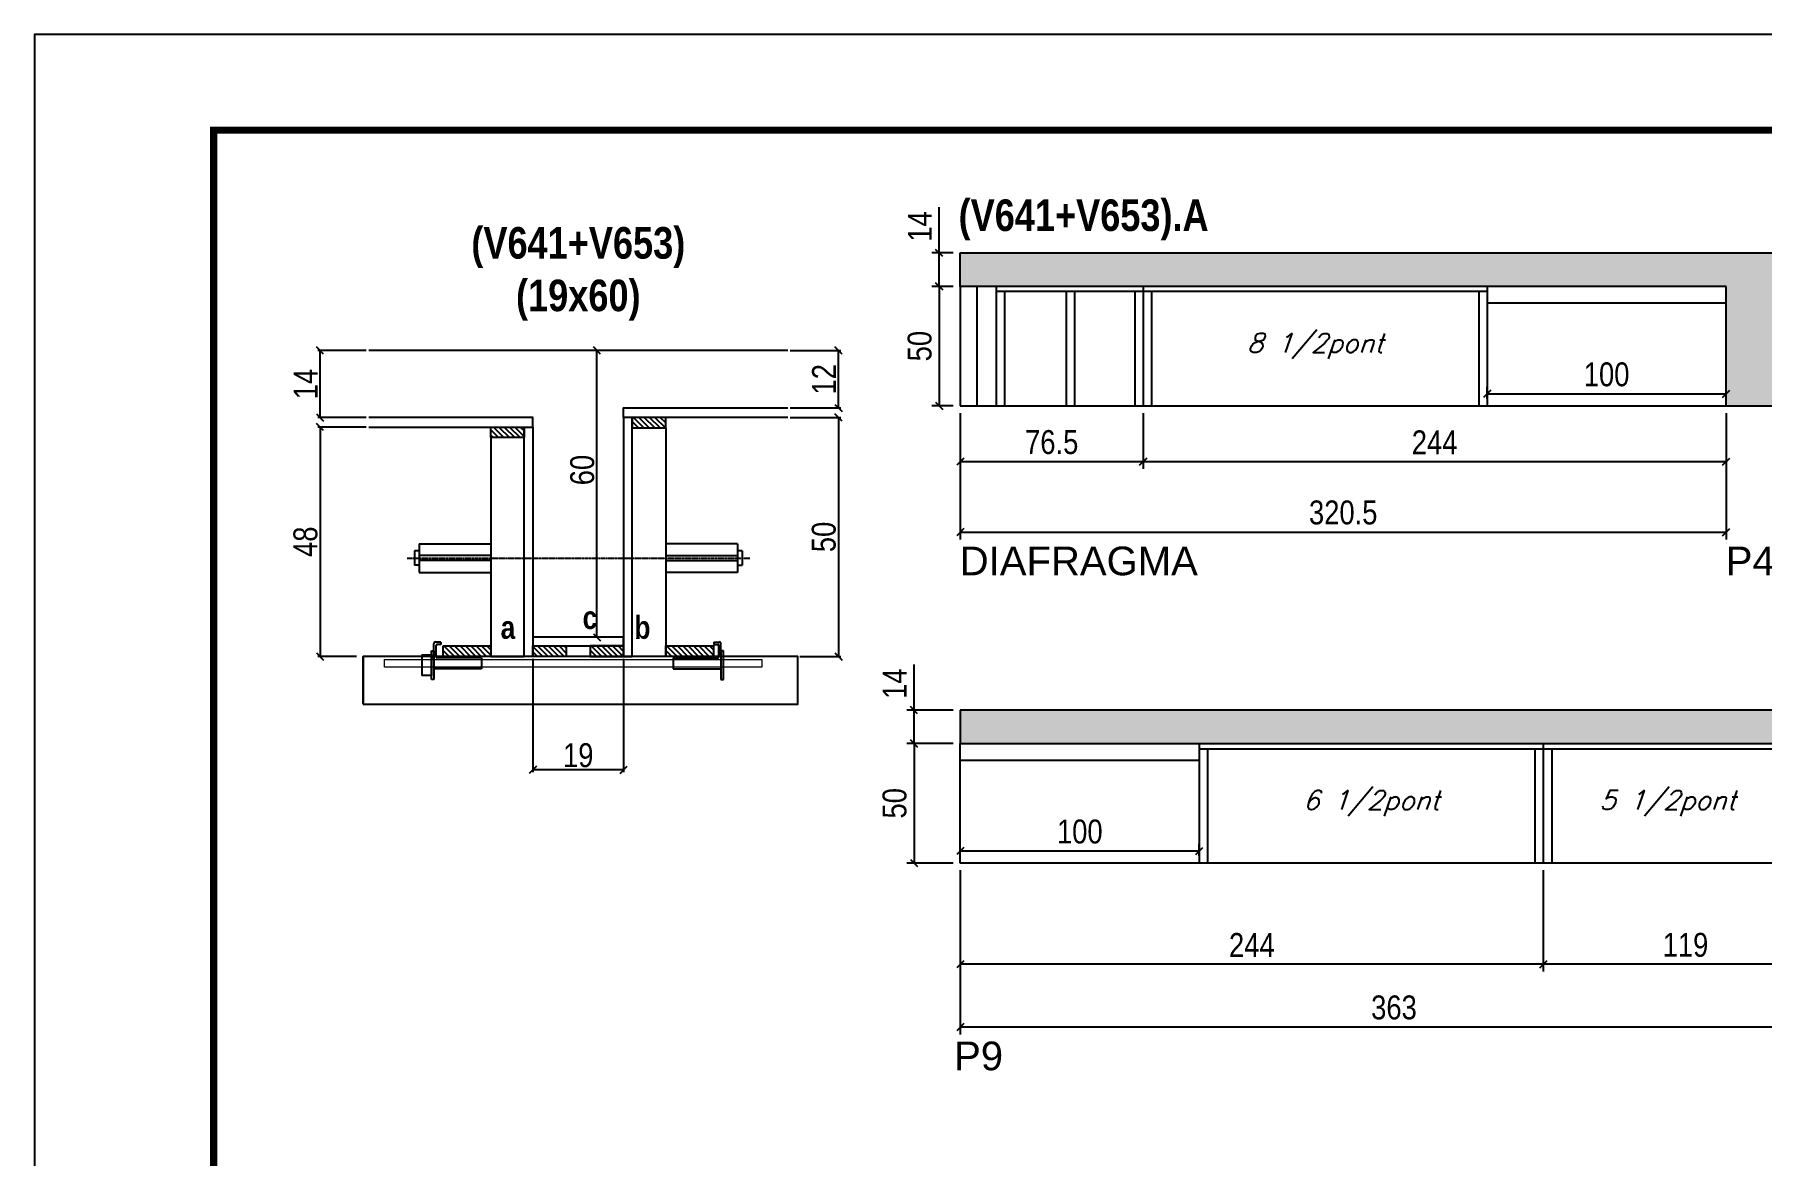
# Model space of a CAD drawing. Extents: x 3309 to 9590, y -2522 to 14608.
# Drawn here: x 8078 to 8801, y 8396 to 8865 of the extents above; entities that cross this region are included whole.
import ezdxf

# ---------------------------------------------------------------- set-up
doc = ezdxf.new("R2010")
doc.units = 0
doc.linetypes.add('DASHED', pattern=[0.75, 0.5, -0.25])
doc.linetypes.add('HIDDEN', pattern=[0.375, 0.25, -0.125])
for name, color, linetype in [('5', 5, 'Continuous'), ('barrote', 251, 'Continuous'), ('COTA', 241, 'Continuous'), ('detalhes', 4, 'Continuous'), ('NOMENCLATURA', 7, 'Continuous'), ('Painéis', 200, 'Continuous'), ('presilha', 1, 'Continuous'), ('SARR_2.2x10', 60, 'Continuous'), ('SARR_2.2x7', 40, 'Continuous'), ('SARR_3.5x7', 81, 'Continuous'), ('TENSOR', 3, 'Continuous'), ('texto', 7, 'Continuous')]:
    doc.layers.add(name, color=color, linetype=linetype)
for name, color, linetype, lineweight in [('CONCRETO', 251, 'Continuous', 25), ('Folhas', 255, 'Continuous', 9), ('SARRAFO DE PRESSAO', 251, 'DASHED', 9), ('SCO-___-LAJ', 2, 'Continuous', 0)]:
    doc.layers.add(name, color=color, linetype=linetype, lineweight=lineweight)
doc.layers.add('Laje_Perimetro', color=7, linetype='Continuous', plot=False)
doc.styles.add('COTA TECNICA', font='techl___.ttf', dxfattribs={"height": 10})
doc.styles.add('COTA TECNICA 2X', font='techl___.ttf', dxfattribs={"height": 10})
doc.styles.add('Romans', font='romans.shx')
doc.styles.get("Standard").update_dxf_attribs({"font": 'arial.ttf'})
doc.styles.add('TECNICA', font='techb___.ttf', dxfattribs={"height": 10})
doc.dimstyles.new('PAINEL', dxfattribs={"dimtxt": 10, "dimasz": 3, "dimexe": 3, "dimexo": 3, "dimgap": 3, "dimtad": 1, "dimdec": 1, "dimzin": 12, "dimdsep": 46, "dimtxsty": 'COTA TECNICA', "dimblk1": 'OBLIQUE', "dimblk2": 'OBLIQUE', "dimsah": 1, "dimcen": 0.9, "dimclrd": 4, "dimclre": 4, "dimclrt": 240, "dimadec": 1, "dimazin": 3, "dimtfac": 1, "dimtdec": 1, "dimtmove": 0, "dimatfit": 3, "dimfxl": 1, "dimtolj": 1, "dimtzin": 12, "dimarcsym": 0})
doc.dimstyles.new('SECAO', dxfattribs={"dimscale": 0.333333, "dimtxt": 5, "dimasz": 9, "dimexe": 3, "dimexo": 3, "dimgap": 3, "dimtad": 1, "dimdec": 1, "dimlfac": 0.5, "dimzin": 12, "dimdsep": 46, "dimtxsty": 'COTA TECNICA 2X', "dimblk1": 'OBLIQUE', "dimblk2": 'OBLIQUE', "dimsah": 1, "dimcen": 0.9, "dimclrd": 4, "dimclre": 4, "dimclrt": 240, "dimadec": 1, "dimazin": 3, "dimtfac": 1, "dimtdec": 1, "dimtmove": 0, "dimatfit": 3, "dimfxl": 1, "dimtolj": 1, "dimtzin": 12, "dimarcsym": 0})
pattern_1 = [(135, (41521.9704, -114907.4508), (-1.122532015, -1.122532015), [])]

# ---------------------------------------------------------------- blocks, each defined once
blk = doc.blocks.new('9999999999')
at = {"layer": 'Folhas'}
blk.add_lwpolyline([(98138.98, 34190.21), (99623.98, 34190.21), (99623.98, 35240.21), (98138.98, 35240.21)], close=True, dxfattribs=at)
at = {"layer": 'Folhas', "color": 30, "const_width": 3}
blk.add_lwpolyline([(98213.98, 34230.21), (99583.98, 34230.21), (99583.98, 35200.21), (98213.98, 35200.21)], close=True, dxfattribs=at)
blk = doc.blocks.new('_Oblique')
at = {"color": 0, "linetype": 'ByBlock', "lineweight": -2}
blk.add_line((-0.5, -0.5), (0.5, 0.5), dxfattribs=at)
blk = doc.blocks.new('*D683')
at = {"layer": 'COTA', "color": 4, "lineweight": -2, "transparency": 16777216}
for p, q in [((8286.43, 8603.72), (8286.43, 8556.25)), ((8324.43, 8603.72), (8324.43, 8556.25)), ((8324.43, 8557.25), (8286.43, 8557.25))]:
    blk.add_line(p, q, dxfattribs=at)
at = {"layer": 'Defpoints', "color": 0, "transparency": 16777216}
for p in [(8286.43, 8604.72), (8324.43, 8604.72), (8286.43, 8557.25)]:
    blk.add_point(p, dxfattribs=at)
at = {"layer": 'COTA', "color": 4, "lineweight": -2, "transparency": 16777216, "xscale": 3, "yscale": 3, "zscale": 3, "rotation": 180}
blk.add_blockref('_Oblique', (8286.43, 8557.25), dxfattribs=at)
at = {"layer": 'COTA', "color": 4, "lineweight": -2, "transparency": 16777216, "xscale": 3, "yscale": 3, "zscale": 3}
blk.add_blockref('_Oblique', (8324.43, 8557.25), dxfattribs=at)
at = {"layer": 'COTA', "color": 240, "transparency": 16777216, "insert": (8305.43, 8563.33), "char_height": 10, "attachment_point": 5, "style": 'COTA TECNICA 2X'}
blk.add_mtext('\\A1;19', dxfattribs=at)
blk = doc.blocks.new('PRESILHA METÁLICA 1')
at = {"layer": 'presilha'}
for p, q in [((0, 13), (6, 13)), ((0, 13), (0, 0)), ((6, 15.5), (7.5, 15.5)), ((6, -2.5), (6, 15.5)), ((6, 13), (6, 0)), ((7.5, 10.6), (7.5, 19.9)), ((7.5, 15.5), (7.5, -2.5)), ((12, 21), (8.6, 21)), ((9, 11.6), (9, 18.9)), ((12, 19.5), (9.6, 19.5)), ((37.5, 11), (9.6, 11)), ((12, 21), (12, 19.5)), ((37.5, 11), (37.5, 4.1)), ((6, 0), (0, 0)), ((37.5, 4.1), (7.5, 4.1)), ((7.5, -2.5), (6, -2.5))]:
    blk.add_line(p, q, dxfattribs=at)
for centre, radius, start, end in [((8.6, 19.9), 1.14, 90, 180), ((9.6, 18.9), 0.57, 90, 180), ((9.6, 11.6), 0.57, 180, 270)]:
    blk.add_arc(centre, radius, start, end, dxfattribs=at)
blk = doc.blocks.new('PRESILHA METÁLICA 2')
at = {"layer": 'presilha'}
for p, q in [((-5.2, 23.5), (-5.2, 22)), ((-5.2, 23.5), (-1.9, 23.5)), ((-5.2, 22), (-2.8, 22)), ((-0.8, 14.6), (-0.8, 22.4)), ((-30.8, 13.5), (-30.8, 6.6)), ((-30.8, 13.5), (-2.8, 13.5)), ((-2.2, 14.1), (-2.2, 21.4)), ((0.8, 18), (-0.8, 18)), ((-0.8, 18), (-0.8, 0)), ((0.8, 0), (0.8, 18)), ((-30.8, 6.6), (-0.8, 6.6)), ((-0.8, 0), (0.8, 0))]:
    blk.add_line(p, q, dxfattribs=at)
for centre, radius, start, end in [((-2.8, 21.4), 0.57, 0, 90), ((-1.9, 22.4), 1.14, 0, 90), ((-2.8, 14.1), 0.57, 270, 0)]:
    blk.add_arc(centre, radius, start, end, dxfattribs=at)
blk = doc.blocks.new('*D684')
at = {"layer": 'COTA', "color": 4, "lineweight": -2, "transparency": 16777216}
for p, q in [((8216.73, 8700.72), (8196.38, 8700.72)), ((8197.38, 8700.72), (8197.38, 8604.72)), ((8212.62, 8604.72), (8196.38, 8604.72))]:
    blk.add_line(p, q, dxfattribs=at)
at = {"layer": 'Defpoints', "color": 0, "transparency": 16777216}
for p in [(8217.73, 8700.72), (8197.38, 8604.72), (8213.62, 8604.72)]:
    blk.add_point(p, dxfattribs=at)
at = {"layer": 'COTA', "color": 4, "lineweight": -2, "transparency": 16777216, "xscale": 3, "yscale": 3, "zscale": 3}
for p, rotation in [((8197.38, 8700.72), 90), ((8197.38, 8604.72), 270)]:
    blk.add_blockref('_Oblique', p, dxfattribs=dict(at, rotation=rotation))
at = {"layer": 'COTA', "color": 240, "transparency": 16777216, "insert": (8191.29, 8652.72), "char_height": 10, "attachment_point": 5, "rotation": 90, "style": 'COTA TECNICA 2X'}
blk.add_mtext('\\A1;48', dxfattribs=at)
blk = doc.blocks.new('*D685')
at = {"layer": 'COTA', "color": 4, "lineweight": -2, "transparency": 16777216}
for p, q in [((8394.13, 8704.72), (8415.35, 8704.72)), ((8414.35, 8704.72), (8414.35, 8604.72)), ((8398.24, 8604.72), (8415.35, 8604.72))]:
    blk.add_line(p, q, dxfattribs=at)
at = {"layer": 'Defpoints', "color": 0, "transparency": 16777216}
for p in [(8393.13, 8704.72), (8397.24, 8604.72), (8414.35, 8604.72)]:
    blk.add_point(p, dxfattribs=at)
at = {"layer": 'COTA', "color": 4, "lineweight": -2, "transparency": 16777216, "xscale": 3, "yscale": 3, "zscale": 3}
for p, rotation in [((8414.35, 8704.72), 90), ((8414.35, 8604.72), 270)]:
    blk.add_blockref('_Oblique', p, dxfattribs=dict(at, rotation=rotation))
at = {"layer": 'COTA', "color": 240, "transparency": 16777216, "insert": (8408.24, 8654.72), "char_height": 10, "attachment_point": 5, "rotation": 90, "style": 'COTA TECNICA 2X'}
blk.add_mtext('\\A1;50', dxfattribs=at)
blk = doc.blocks.new('*D686')
at = {"layer": 'COTA', "color": 4, "lineweight": -2, "transparency": 16777216}
for p, q in [((8323.43, 8732.72), (8312.26, 8732.72)), ((8313.26, 8612.72), (8313.26, 8732.72)), ((8323.43, 8612.72), (8312.26, 8612.72))]:
    blk.add_line(p, q, dxfattribs=at)
at = {"layer": 'Defpoints', "color": 0, "transparency": 16777216}
for p in [(8313.26, 8732.72), (8324.43, 8732.72), (8324.43, 8612.72)]:
    blk.add_point(p, dxfattribs=at)
at = {"layer": 'COTA', "color": 4, "lineweight": -2, "transparency": 16777216, "xscale": 3, "yscale": 3, "zscale": 3}
for p, rotation in [((8313.26, 8732.72), 90), ((8313.26, 8612.72), 270)]:
    blk.add_blockref('_Oblique', p, dxfattribs=dict(at, rotation=rotation))
at = {"layer": 'COTA', "color": 240, "transparency": 16777216, "insert": (8307.15, 8682.72), "char_height": 10, "attachment_point": 5, "rotation": 90, "style": 'COTA TECNICA 2X'}
blk.add_mtext('\\A1;60', dxfattribs=at)
blk = doc.blocks.new('*D687')
at = {"layer": 'COTA', "color": 4, "lineweight": -2, "transparency": 16777216}
for p, q in [((8394.13, 8732.72), (8415.35, 8732.72)), ((8414.35, 8708.72), (8414.35, 8732.72)), ((8394.13, 8708.72), (8415.35, 8708.72))]:
    blk.add_line(p, q, dxfattribs=at)
at = {"layer": 'Defpoints', "color": 0, "transparency": 16777216}
for p in [(8393.13, 8732.72), (8414.35, 8732.72), (8393.13, 8708.72)]:
    blk.add_point(p, dxfattribs=at)
at = {"layer": 'COTA', "color": 4, "lineweight": -2, "transparency": 16777216, "xscale": 3, "yscale": 3, "zscale": 3}
for p, rotation in [((8414.35, 8732.72), 90), ((8414.35, 8708.72), 270)]:
    blk.add_blockref('_Oblique', p, dxfattribs=dict(at, rotation=rotation))
at = {"layer": 'COTA', "color": 240, "transparency": 16777216, "insert": (8408.29, 8720.72), "char_height": 10, "attachment_point": 5, "rotation": 90, "style": 'COTA TECNICA 2X'}
blk.add_mtext('\\A1;12', dxfattribs=at)
blk = doc.blocks.new('*D688')
at = {"layer": 'COTA', "color": 4, "lineweight": -2, "transparency": 16777216}
for p, q in [((8216.73, 8732.72), (8196.38, 8732.72)), ((8197.38, 8704.72), (8197.38, 8732.72)), ((8216.73, 8704.72), (8196.38, 8704.72))]:
    blk.add_line(p, q, dxfattribs=at)
at = {"layer": 'Defpoints', "color": 0, "transparency": 16777216}
for p in [(8197.38, 8732.72), (8217.73, 8732.72), (8217.73, 8704.72)]:
    blk.add_point(p, dxfattribs=at)
at = {"layer": 'COTA', "color": 4, "lineweight": -2, "transparency": 16777216, "xscale": 3, "yscale": 3, "zscale": 3}
for p, rotation in [((8197.38, 8732.72), 90), ((8197.38, 8704.72), 270)]:
    blk.add_blockref('_Oblique', p, dxfattribs=dict(at, rotation=rotation))
at = {"layer": 'COTA', "color": 240, "transparency": 16777216, "insert": (8191.31, 8718.72), "char_height": 10, "attachment_point": 5, "rotation": 90, "style": 'COTA TECNICA 2X'}
blk.add_mtext('\\A1;14', dxfattribs=at)
blk = doc.blocks.new('*D693')
at = {"layer": 'COTA', "color": 4, "lineweight": -2, "transparency": 16777216}
for p, q in [((8465.35, 8706.59), (8465.35, 8653.69)), ((8785.85, 8706.59), (8785.85, 8653.69)), ((8465.35, 8656.69), (8785.85, 8656.69))]:
    blk.add_line(p, q, dxfattribs=at)
at = {"layer": 'Defpoints', "color": 0, "transparency": 16777216}
for p in [(8465.35, 8709.59, 0), (8785.85, 8709.59, 0), (8785.85, 8656.69)]:
    blk.add_point(p, dxfattribs=at)
at = {"layer": 'COTA', "color": 4, "lineweight": -2, "transparency": 16777216, "xscale": 3, "yscale": 3, "zscale": 3, "rotation": 180}
blk.add_blockref('_Oblique', (8465.35, 8656.69), dxfattribs=at)
at = {"layer": 'COTA', "color": 4, "lineweight": -2, "transparency": 16777216, "xscale": 3, "yscale": 3, "zscale": 3}
blk.add_blockref('_Oblique', (8785.85, 8656.69), dxfattribs=at)
at = {"layer": 'COTA', "color": 240, "transparency": 16777216, "insert": (8625.6, 8664.91), "char_height": 10, "attachment_point": 5, "style": 'COTA TECNICA'}
blk.add_mtext('\\A1;320.5', dxfattribs=at)
blk = doc.blocks.new('*D689')
at = {"layer": 'COTA', "color": 4, "lineweight": -2, "transparency": 16777216}
for p, q in [((8462.35, 8759.59), (8453.47, 8759.59)), ((8456.47, 8759.59), (8456.47, 8709.59)), ((8462.35, 8709.59), (8453.47, 8709.59))]:
    blk.add_line(p, q, dxfattribs=at)
at = {"layer": 'Defpoints', "color": 0, "transparency": 16777216}
for p in [(8465.35, 8759.59), (8456.47, 8709.59), (8465.35, 8709.59)]:
    blk.add_point(p, dxfattribs=at)
at = {"layer": 'COTA', "color": 4, "lineweight": -2, "transparency": 16777216, "xscale": 3, "yscale": 3, "zscale": 3}
for p, rotation in [((8456.47, 8759.59), 90), ((8456.47, 8709.59), 270)]:
    blk.add_blockref('_Oblique', p, dxfattribs=dict(at, rotation=rotation))
at = {"layer": 'COTA', "color": 240, "transparency": 16777216, "insert": (8448.36, 8734.59), "char_height": 10, "attachment_point": 5, "rotation": 90, "style": 'COTA TECNICA'}
blk.add_mtext('\\A1;50', dxfattribs=at)
blk = doc.blocks.new('*D690')
at = {"layer": 'COTA', "color": 4, "lineweight": -2, "transparency": 16777216}
for p, q in [((8456.47, 8773.59), (8456.47, 8792.71)), ((8462.35, 8773.59), (8453.47, 8773.59)), ((8456.47, 8759.59), (8456.47, 8773.59)), ((8462.35, 8759.59), (8453.47, 8759.59))]:
    blk.add_line(p, q, dxfattribs=at)
at = {"layer": 'Defpoints', "color": 0, "transparency": 16777216}
for p in [(8456.47, 8773.59), (8465.35, 8773.59), (8465.35, 8759.59)]:
    blk.add_point(p, dxfattribs=at)
at = {"layer": 'COTA', "color": 4, "lineweight": -2, "transparency": 16777216, "xscale": 3, "yscale": 3, "zscale": 3}
for p, rotation in [((8456.47, 8773.59), 90), ((8456.47, 8759.59), 270)]:
    blk.add_blockref('_Oblique', p, dxfattribs=dict(at, rotation=rotation))
at = {"layer": 'COTA', "color": 240, "transparency": 16777216, "insert": (8448.4, 8784.65), "char_height": 10, "attachment_point": 5, "rotation": 90, "style": 'COTA TECNICA'}
blk.add_mtext('\\A1;14', dxfattribs=at)
blk = doc.blocks.new('*D695')
at = {"layer": 'COTA', "color": 4, "lineweight": -2, "transparency": 16777216}
for p, q in [((8465.35, 8706.59), (8465.35, 8683.25)), ((8541.85, 8706.59), (8541.85, 8683.25)), ((8465.35, 8686.25), (8541.85, 8686.25))]:
    blk.add_line(p, q, dxfattribs=at)
at = {"layer": 'Defpoints', "color": 0, "transparency": 16777216}
for p in [(8465.35, 8709.59), (8541.85, 8709.59), (8541.85, 8686.25)]:
    blk.add_point(p, dxfattribs=at)
at = {"layer": 'COTA', "color": 4, "lineweight": -2, "transparency": 16777216, "xscale": 3, "yscale": 3, "zscale": 3, "rotation": 180}
blk.add_blockref('_Oblique', (8465.35, 8686.25), dxfattribs=at)
at = {"layer": 'COTA', "color": 4, "lineweight": -2, "transparency": 16777216, "xscale": 3, "yscale": 3, "zscale": 3}
blk.add_blockref('_Oblique', (8541.85, 8686.25), dxfattribs=at)
at = {"layer": 'COTA', "color": 240, "transparency": 16777216, "insert": (8503.6, 8694.36), "char_height": 10, "attachment_point": 5, "style": 'COTA TECNICA'}
blk.add_mtext('\\A1;76.5', dxfattribs=at)
blk = doc.blocks.new('*D696')
at = {"layer": 'COTA', "color": 4, "lineweight": -2, "transparency": 16777216}
for p, q in [((8541.85, 8706.59), (8541.85, 8683.25)), ((8785.85, 8706.59), (8785.85, 8683.25)), ((8541.85, 8686.25), (8785.85, 8686.25))]:
    blk.add_line(p, q, dxfattribs=at)
at = {"layer": 'Defpoints', "color": 0, "transparency": 16777216}
for p in [(8541.85, 8709.59), (8785.85, 8709.59), (8785.85, 8686.25)]:
    blk.add_point(p, dxfattribs=at)
at = {"layer": 'COTA', "color": 4, "lineweight": -2, "transparency": 16777216, "xscale": 3, "yscale": 3, "zscale": 3, "rotation": 180}
blk.add_blockref('_Oblique', (8541.85, 8686.25), dxfattribs=at)
at = {"layer": 'COTA', "color": 4, "lineweight": -2, "transparency": 16777216, "xscale": 3, "yscale": 3, "zscale": 3}
blk.add_blockref('_Oblique', (8785.85, 8686.25), dxfattribs=at)
at = {"layer": 'COTA', "color": 240, "transparency": 16777216, "insert": (8663.85, 8694.32), "char_height": 10, "attachment_point": 5, "style": 'COTA TECNICA'}
blk.add_mtext('\\A1;244', dxfattribs=at)
blk = doc.blocks.new('*D697')
at = {"layer": 'COTA', "color": 4, "lineweight": -2, "transparency": 16777216}
for p, q in [((8685.85, 8712.59), (8685.85, 8717.61)), ((8785.85, 8712.59), (8785.85, 8717.61)), ((8685.85, 8714.61), (8785.85, 8714.61))]:
    blk.add_line(p, q, dxfattribs=at)
at = {"layer": 'Defpoints', "color": 0, "transparency": 16777216}
for p in [(8685.85, 8709.59), (8785.85, 8714.61), (8785.85, 8709.59)]:
    blk.add_point(p, dxfattribs=at)
at = {"layer": 'COTA', "color": 4, "lineweight": -2, "transparency": 16777216, "xscale": 3, "yscale": 3, "zscale": 3, "rotation": 180}
blk.add_blockref('_Oblique', (8685.85, 8714.61), dxfattribs=at)
at = {"layer": 'COTA', "color": 4, "lineweight": -2, "transparency": 16777216, "xscale": 3, "yscale": 3, "zscale": 3}
blk.add_blockref('_Oblique', (8785.85, 8714.61), dxfattribs=at)
at = {"layer": 'COTA', "color": 240, "transparency": 16777216, "insert": (8735.85, 8722.71), "char_height": 10, "attachment_point": 5, "style": 'COTA TECNICA'}
blk.add_mtext('\\A1;100', dxfattribs=at)
blk = doc.blocks.new('*D704')
at = {"layer": 'COTA', "color": 4, "lineweight": -2, "transparency": 16777216}
for p, q in [((8465.35, 8515.26), (8465.35, 8446.54)), ((8828.35, 8515.26), (8828.35, 8446.54)), ((8828.35, 8449.54), (8465.35, 8449.54))]:
    blk.add_line(p, q, dxfattribs=at)
at = {"layer": 'Defpoints', "color": 0, "transparency": 16777216}
for p in [(8465.35, 8518.26, 0), (8828.35, 8518.26, 0), (8465.35, 8449.54)]:
    blk.add_point(p, dxfattribs=at)
at = {"layer": 'COTA', "color": 4, "lineweight": -2, "transparency": 16777216, "xscale": 3, "yscale": 3, "zscale": 3, "rotation": 180}
blk.add_blockref('_Oblique', (8465.35, 8449.54), dxfattribs=at)
at = {"layer": 'COTA', "color": 4, "lineweight": -2, "transparency": 16777216, "xscale": 3, "yscale": 3, "zscale": 3}
blk.add_blockref('_Oblique', (8828.35, 8449.54), dxfattribs=at)
at = {"layer": 'COTA', "color": 240, "transparency": 16777216, "insert": (8646.85, 8457.76), "char_height": 10, "attachment_point": 5, "style": 'COTA TECNICA'}
blk.add_mtext('\\A1;363', dxfattribs=at)
blk = doc.blocks.new('*D705')
at = {"layer": 'COTA', "color": 4, "lineweight": -2, "transparency": 16777216}
for p, q in [((8709.35, 8515.26), (8709.35, 8472.88)), ((8828.35, 8515.26), (8828.35, 8472.88)), ((8828.35, 8475.88), (8709.35, 8475.88))]:
    blk.add_line(p, q, dxfattribs=at)
at = {"layer": 'Defpoints', "color": 0, "transparency": 16777216}
for p in [(8709.35, 8518.26), (8828.35, 8518.26), (8709.35, 8475.88)]:
    blk.add_point(p, dxfattribs=at)
at = {"layer": 'COTA', "color": 4, "lineweight": -2, "transparency": 16777216, "xscale": 3, "yscale": 3, "zscale": 3, "rotation": 180}
blk.add_blockref('_Oblique', (8709.35, 8475.88), dxfattribs=at)
at = {"layer": 'COTA', "color": 4, "lineweight": -2, "transparency": 16777216, "xscale": 3, "yscale": 3, "zscale": 3}
blk.add_blockref('_Oblique', (8828.35, 8475.88), dxfattribs=at)
at = {"layer": 'COTA', "color": 240, "transparency": 16777216, "insert": (8768.85, 8483.97), "char_height": 10, "attachment_point": 5, "style": 'COTA TECNICA'}
blk.add_mtext('\\A1;119', dxfattribs=at)
blk = doc.blocks.new('*D706')
at = {"layer": 'COTA', "color": 4, "lineweight": -2, "transparency": 16777216}
for p, q in [((8465.35, 8515.26), (8465.35, 8472.88)), ((8709.35, 8515.26), (8709.35, 8472.88)), ((8709.35, 8475.88), (8465.35, 8475.88))]:
    blk.add_line(p, q, dxfattribs=at)
at = {"layer": 'Defpoints', "color": 0, "transparency": 16777216}
for p in [(8465.35, 8518.26), (8709.35, 8518.26), (8465.35, 8475.88)]:
    blk.add_point(p, dxfattribs=at)
at = {"layer": 'COTA', "color": 4, "lineweight": -2, "transparency": 16777216, "xscale": 3, "yscale": 3, "zscale": 3, "rotation": 180}
blk.add_blockref('_Oblique', (8465.35, 8475.88), dxfattribs=at)
at = {"layer": 'COTA', "color": 4, "lineweight": -2, "transparency": 16777216, "xscale": 3, "yscale": 3, "zscale": 3}
blk.add_blockref('_Oblique', (8709.35, 8475.88), dxfattribs=at)
at = {"layer": 'COTA', "color": 240, "transparency": 16777216, "insert": (8587.35, 8483.96), "char_height": 10, "attachment_point": 5, "style": 'COTA TECNICA'}
blk.add_mtext('\\A1;244', dxfattribs=at)
blk = doc.blocks.new('*D703')
at = {"layer": 'COTA', "color": 4, "lineweight": -2, "transparency": 16777216}
for p, q in [((8465.35, 8521.26), (8465.35, 8526.27)), ((8565.35, 8523.27), (8465.35, 8523.27)), ((8565.35, 8521.26), (8565.35, 8526.27))]:
    blk.add_line(p, q, dxfattribs=at)
at = {"layer": 'Defpoints', "color": 0, "transparency": 16777216}
for p in [(8465.35, 8523.27), (8465.35, 8518.26), (8565.35, 8518.26)]:
    blk.add_point(p, dxfattribs=at)
at = {"layer": 'COTA', "color": 4, "lineweight": -2, "transparency": 16777216, "xscale": 3, "yscale": 3, "zscale": 3, "rotation": 180}
blk.add_blockref('_Oblique', (8465.35, 8523.27), dxfattribs=at)
at = {"layer": 'COTA', "color": 4, "lineweight": -2, "transparency": 16777216, "xscale": 3, "yscale": 3, "zscale": 3}
blk.add_blockref('_Oblique', (8565.35, 8523.27), dxfattribs=at)
at = {"layer": 'COTA', "color": 240, "transparency": 16777216, "insert": (8515.35, 8531.38), "char_height": 10, "attachment_point": 5, "style": 'COTA TECNICA'}
blk.add_mtext('\\A1;100', dxfattribs=at)
blk = doc.blocks.new('*D713')
at = {"layer": 'COTA', "color": 4, "lineweight": -2, "transparency": 16777216}
for p, q in [((8462.35, 8568.26), (8442.96, 8568.26)), ((8445.96, 8568.26), (8445.96, 8518.26)), ((8462.35, 8518.26), (8442.96, 8518.26))]:
    blk.add_line(p, q, dxfattribs=at)
at = {"layer": 'Defpoints', "color": 0, "transparency": 16777216}
for p in [(8465.35, 8568.26), (8445.96, 8518.26), (8465.35, 8518.26)]:
    blk.add_point(p, dxfattribs=at)
at = {"layer": 'COTA', "color": 4, "lineweight": -2, "transparency": 16777216, "xscale": 3, "yscale": 3, "zscale": 3}
for p, rotation in [((8445.96, 8568.26), 90), ((8445.96, 8518.26), 270)]:
    blk.add_blockref('_Oblique', p, dxfattribs=dict(at, rotation=rotation))
at = {"layer": 'COTA', "color": 240, "transparency": 16777216, "insert": (8437.86, 8543.26), "char_height": 10, "attachment_point": 5, "rotation": 90, "style": 'COTA TECNICA'}
blk.add_mtext('\\A1;50', dxfattribs=at)
blk = doc.blocks.new('*D714')
at = {"layer": 'COTA', "color": 4, "lineweight": -2, "transparency": 16777216}
for p, q in [((8445.96, 8582.26), (8445.96, 8601.37)), ((8462.35, 8582.26), (8442.96, 8582.26)), ((8445.96, 8568.26), (8445.96, 8582.26)), ((8462.35, 8568.26), (8442.96, 8568.26))]:
    blk.add_line(p, q, dxfattribs=at)
at = {"layer": 'Defpoints', "color": 0, "transparency": 16777216}
for p in [(8445.96, 8582.26), (8465.35, 8582.26), (8465.35, 8568.26)]:
    blk.add_point(p, dxfattribs=at)
at = {"layer": 'COTA', "color": 4, "lineweight": -2, "transparency": 16777216, "xscale": 3, "yscale": 3, "zscale": 3}
for p, rotation in [((8445.96, 8582.26), 90), ((8445.96, 8568.26), 270)]:
    blk.add_blockref('_Oblique', p, dxfattribs=dict(at, rotation=rotation))
at = {"layer": 'COTA', "color": 240, "transparency": 16777216, "insert": (8437.89, 8593.31), "char_height": 10, "attachment_point": 5, "rotation": 90, "style": 'COTA TECNICA'}
blk.add_mtext('\\A1;14', dxfattribs=at)

msp = doc.modelspace()

# ---------------------------------------------------------------- hatches: boundary and pattern name
at = {"layer": 'COTA'}
h = msp.add_hatch(dxfattribs=at)
h.set_pattern_fill('AR-CONC', color=256, scale=0.03)
h.paths.add_polyline_path([(8785.85, 8709.59), (8815.85, 8709.59), (8815.85, 8757.59), (9230.35, 8757.59), (9230.35, 8773.59), (8465.35, 8773.59), (8465.35, 8759.59), (8785.85, 8759.59)])
h = msp.add_hatch(dxfattribs=at)
h.set_pattern_fill('AR-CONC', color=256, scale=0.03)
h.paths.add_polyline_path([(8858.35, 8582.26), (8465.35, 8582.26), (8465.35, 8568.26), (8828.35, 8568.26), (8828.35, 8518.26), (8858.35, 8518.26)])
at = {"layer": 'SARR_2.2x10'}
h = msp.add_hatch(dxfattribs=at)
h.set_pattern_fill('ANSI31', color=256, scale=0.5, angle=90)
h.set_pattern_definition([(135, (41442.3704, -114907.4508), (-1.122532015, -1.122532015), [])])
h.paths.add_polyline_path([(8248.83, 8609.12), (8248.83, 8604.72), (8268.83, 8604.72), (8268.83, 8609.12)])
h = msp.add_hatch(dxfattribs=at)
h.set_pattern_fill('ANSI31', color=256, scale=0.5, angle=90)
h.set_pattern_definition([(135, (41535.5704, -114907.4508), (-1.122532015, -1.122532015), [])])
h.paths.add_polyline_path([(8342.03, 8609.12), (8342.03, 8604.72), (8362.03, 8604.72), (8362.03, 8609.12)])
at = {"layer": 'SARR_2.2x7'}
h = msp.add_hatch(dxfattribs=at)
h.set_pattern_fill('ANSI31', color=256, scale=0.5, angle=90)
h.set_pattern_definition([(135, (41436.3704, -114811.8508), (-1.122532015, -1.122532015), [])])
h.paths.add_polyline_path([(8328.03, 8704.72), (8328.03, 8700.32), (8342.03, 8700.32), (8342.03, 8704.72)])
h = msp.add_hatch(dxfattribs=at)
h.set_pattern_fill('ANSI31', color=256, scale=0.5, angle=90)
h.set_pattern_definition([(135, (41456.3704, -114815.8508), (-1.122532015, -1.122532015), [])])
h.paths.add_polyline_path([(8282.83, 8700.72), (8282.83, 8696.32), (8268.83, 8696.32), (8268.83, 8700.72)])
h = msp.add_hatch(dxfattribs=at)
h.set_pattern_fill('ANSI31', color=256, scale=0.5, angle=90)
h.set_pattern_definition(pattern_1)
h.paths.add_polyline_path([(8300.43, 8604.72), (8300.43, 8609.12), (8286.43, 8609.12), (8286.43, 8604.72)])
h = msp.add_hatch(dxfattribs=at)
h.set_pattern_fill('ANSI31', color=256, scale=0.5, angle=90)
h.set_pattern_definition(pattern_1)
h.paths.add_polyline_path([(8310.43, 8609.12), (8310.43, 8604.72), (8324.43, 8604.72), (8324.43, 8609.12)])

# ---------------------------------------------------------------- linework, layer by layer
at = {"ltscale": 3}
for p, q in [((8238.83, 8651.89), (8238.83, 8639.89)), ((8238.83, 8651.89), (8268.83, 8651.89)), ((8372.03, 8651.89), (8342.03, 8651.89)), ((8372.03, 8651.89), (8372.03, 8639.89)), ((8236.83, 8648.89), (8236.83, 8642.89)), ((8238.83, 8648.89), (8236.83, 8648.89)), ((8268.83, 8646.89), (8238.83, 8646.89)), ((8268.83, 8644.89), (8238.83, 8644.89)), ((8342.03, 8646.89), (8372.03, 8646.89)), ((8342.03, 8644.89), (8372.03, 8644.89)), ((8374.03, 8648.89), (8372.03, 8648.89)), ((8374.03, 8648.89), (8374.03, 8642.89)), ((8238.83, 8642.89), (8236.83, 8642.89)), ((8238.83, 8639.89), (8268.83, 8639.89)), ((8372.03, 8639.89), (8342.03, 8639.89)), ((8372.03, 8642.89), (8374.03, 8642.89))]:
    msp.add_line(p, q, dxfattribs=at)
at = {"layer": 'barrote'}
msp.add_lwpolyline([(8215.38, 8584.72), (8397.29, 8584.72), (8397.29, 8604.72), (8215.38, 8604.72)], close=True, dxfattribs=at)
at = {"layer": 'CONCRETO', "linetype": 'Continuous'}
msp.add_line((8393.13, 8732.72), (8217.73, 8732.72), dxfattribs=at)
at = {"layer": 'COTA'}
for p, q in [((8465.35, 8759.59), (8465.35, 8773.59)), ((8465.35, 8773.59), (9230.35, 8773.59)), ((8785.85, 8709.59), (8815.85, 8709.59)), ((8858.35, 8582.26), (8465.35, 8582.26)), ((8465.35, 8582.26), (8465.35, 8568.26))]:
    msp.add_line(p, q, dxfattribs=at)
at = {"layer": 'detalhes', "color": 250}
msp.add_line((8215.38, 8584.72), (8215.38, 8604.72), dxfattribs=at)
at = {"layer": 'Laje_Perimetro'}
msp.add_lwpolyline([(9562.87, 8864.98), (8077.87, 8864.98), (8077.87, 7814.98), (9562.87, 7814.98)], close=True, dxfattribs=at)
at = {"layer": 'Painéis', "linetype": 'ByBlock'}
for p, q in [((8785.85, 8759.59), (8465.35, 8759.59)), ((8465.35, 8759.59), (8465.35, 8709.59)), ((8541.85, 8759.59), (8541.85, 8709.59)), ((8785.85, 8709.59), (8785.85, 8759.59)), ((8465.35, 8709.59), (8785.85, 8709.59)), ((8465.35, 8518.26), (8465.35, 8568.26)), ((8465.35, 8568.26), (8828.35, 8568.26)), ((8709.35, 8568.26), (8709.35, 8518.26)), ((8828.35, 8518.26), (8465.35, 8518.26))]:
    msp.add_line(p, q, dxfattribs=at)
at = {"layer": 'Painéis', "linetype": 'Continuous', "elevation": 0}
for points in [[(8217.73, 8700.72), (8286.43, 8700.72), (8286.43, 8704.72), (8217.73, 8704.72)], [(8393.13, 8704.72), (8324.43, 8704.72), (8324.43, 8708.72), (8393.13, 8708.72)]]:
    msp.add_lwpolyline(points, dxfattribs=at)
at = {"layer": 'Painéis', "linetype": 'Continuous'}
for points in [[(8328.03, 8604.72), (8328.03, 8704.72), (8324.43, 8704.72), (8324.43, 8604.72)], [(8282.83, 8604.72), (8282.83, 8700.72), (8286.43, 8700.72), (8286.43, 8604.72)], [(8324.43, 8612.72), (8286.43, 8612.72), (8286.43, 8609.12), (8324.43, 8609.12)]]:
    msp.add_lwpolyline(points, close=True, dxfattribs=at)
at = {"layer": 'SARR_2.2x10'}
for points in [[(8248.83, 8609.12), (8268.83, 8609.12), (8268.83, 8604.72), (8248.83, 8604.72)], [(8342.03, 8609.12), (8362.03, 8609.12), (8362.03, 8604.72), (8342.03, 8604.72)]]:
    msp.add_lwpolyline(points, close=True, dxfattribs=at)
at = {"layer": 'SARR_2.2x7', "linetype": 'Continuous'}
for p, q in [((8472.35, 8709.59), (8472.35, 8759.59)), ((8541.85, 8757.39), (8480.35, 8757.39)), ((8685.85, 8757.39), (8541.85, 8757.39)), ((8785.85, 8752.59), (8685.85, 8752.59)), ((8565.35, 8566.06), (8709.35, 8566.06)), ((8709.35, 8566.06), (8813.35, 8566.06)), ((8465.35, 8561.26), (8565.35, 8561.26))]:
    msp.add_line(p, q, dxfattribs=at)
at = {"layer": 'SARR_2.2x7', "elevation": 0}
for points in [[(8342.03, 8704.72), (8328.03, 8704.72), (8328.03, 8700.32), (8342.03, 8700.32)], [(8268.83, 8700.72), (8282.83, 8700.72), (8282.83, 8696.32), (8268.83, 8696.32)]]:
    msp.add_lwpolyline(points, close=True, dxfattribs=at)
at = {"layer": 'SARR_2.2x7'}
for points in [[(8286.43, 8609.12), (8300.43, 8609.12), (8300.43, 8604.72), (8286.43, 8604.72)], [(8324.43, 8609.12), (8310.43, 8609.12), (8310.43, 8604.72), (8324.43, 8604.72)]]:
    msp.add_lwpolyline(points, close=True, dxfattribs=at)
at = {"layer": 'SARR_3.5x7'}
for p, q in [((8480.35, 8759.59), (8480.35, 8709.59)), ((8483.85, 8757.39), (8483.85, 8709.59)), ((8509.68, 8757.39), (8509.68, 8709.59)), ((8513.18, 8757.39), (8513.18, 8709.59)), ((8538.35, 8757.39), (8538.35, 8709.59)), ((8545.35, 8757.39), (8545.35, 8709.59)), ((8682.35, 8757.39), (8682.35, 8709.59)), ((8685.85, 8759.59), (8685.85, 8709.59)), ((8565.35, 8568.26), (8565.35, 8518.26)), ((8568.85, 8566.06), (8568.85, 8518.26)), ((8705.85, 8566.06), (8705.85, 8518.26)), ((8712.85, 8566.06), (8712.85, 8518.26))]:
    msp.add_line(p, q, dxfattribs=at)
for points in [[(8282.83, 8696.32), (8268.83, 8696.32), (8268.83, 8604.72), (8282.83, 8604.72)], [(8328.03, 8700.32), (8342.03, 8700.32), (8342.03, 8604.72), (8328.03, 8604.72)]]:
    msp.add_lwpolyline(points, close=True, dxfattribs=at)
at = {"layer": 'SCO-___-LAJ', "color": 1}
msp.add_lwpolyline([(8224.38, 8603.39), (8382.21, 8603.39), (8382.21, 8600.19), (8224.38, 8600.19)], close=True, dxfattribs=at)
at = {"layer": 'TENSOR', "linetype": 'HIDDEN', "ltscale": 0.5}
msp.add_line((8233.83, 8645.89), (8377.34, 8645.89), dxfattribs=at)

# ---------------------------------------------------------------- block references
at = {"layer": 'presilha', "xscale": 0.6666666666666666, "yscale": 0.6666666666666666, "zscale": 0.6666666666666666}
for name, p in [('PRESILHA METÁLICA 1', (8239.96, 8596.75)), ('PRESILHA METÁLICA 2', (8365.71, 8595.09))]:
    msp.add_blockref(name, p, dxfattribs=at)
at = {"layer": 'SARRAFO DE PRESSAO', "color": 6, "linetype": 'ByBlock'}
msp.add_blockref('9999999999', (-90061.11, -26375.22), dxfattribs=at)

# ---------------------------------------------------------------- texts
at = {"layer": '5', "linetype": 'Continuous'}
for s, p in [('DIAFRAGMA', (8465.11, 8638.68)), ('P41', (8785.71, 8638.68)), ('P9', (8462.75, 8431.53))]:
    msp.add_text(s, height=12, rotation=0.00004, dxfattribs=at).set_placement(p)
at = {"layer": 'detalhes', "style": 'TECNICA'}
for s, p in [('c', (8307.25, 8616.19)), ('a', (8272.96, 8612.08)), ('b', (8328.93, 8612.07))]:
    msp.add_text(s, height=9.6, dxfattribs=at).set_placement(p)
at = {"layer": 'NOMENCLATURA', "style": 'TECNICA'}
msp.add_text('(V641+V653).A', height=13.2, dxfattribs=at).set_placement((8464.63, 8782.78))
at = {"layer": 'NOMENCLATURA', "insert": (8305.46, 8784.41), "char_height": 13.2, "attachment_point": 2, "style": 'TECNICA'}
msp.add_mtext_dynamic_manual_height_columns('(V641+V653)\\P(19x60)', width=300.2766, gutter_width=1, heights=[0], dxfattribs=at)
at = {"layer": 'texto', "color": 2, "char_height": 8, "attachment_point": 5, "style": 'Romans'}
for s, insert in [('{\\Q19;\\C256;8 1/2pont}', (8613.85, 8734.59)), ('{\\Q19;\\C256;6 1/2pont}', (8637.35, 8543.26)), ('{\\Q19;\\C256;5 1/2pont}', (8761.35, 8543.26))]:
    msp.add_mtext(s, dxfattribs=dict(at, insert=insert))

# ---------------------------------------------------------------- dimensions: what is measured, and where the dimension line sits
at = {"layer": 'COTA'}
for base, p1, p2, angle, dimstyle, picture, middle in [((8456.47, 8773.59), (8465.35, 8759.59), (8465.35, 8773.59), 90, 'PAINEL', '*D690', (8448.4, 8784.65)), ((8456.47, 8709.59), (8465.35, 8759.59), (8465.35, 8709.59), 90, 'PAINEL', '*D689', (8448.36, 8734.59)), ((8197.38, 8732.72), (8217.73, 8704.72), (8217.73, 8732.72), 90, 'SECAO', '*D688', (8191.31, 8718.72)), ((8414.35, 8732.72), (8393.13, 8708.72), (8393.13, 8732.72), 90, 'SECAO', '*D687', (8408.29, 8720.72)), ((8414.35, 8604.72, 0), (8393.13, 8704.72), (8397.24, 8604.72, 0), 90, 'SECAO', '*D685', (8408.24, 8654.72, 0)), ((8197.38, 8604.72, 0), (8217.73, 8700.72), (8213.62, 8604.72, 0), 90, 'SECAO', '*D684', (8191.29, 8652.72, 0)), ((8445.96, 8582.26), (8465.35, 8568.26), (8465.35, 8582.26), 90, 'PAINEL', '*D714', (8437.89, 8593.31)), ((8445.96, 8518.26), (8465.35, 8568.26), (8465.35, 8518.26), 90, 'PAINEL', '*D713', (8437.86, 8543.26)), ((8465.35, 8523.27), (8565.35, 8518.26), (8465.35, 8518.26), 180, 'PAINEL', '*D703', (8515.35, 8531.38)), ((8465.35, 8449.54, 0), (8828.35, 8518.26), (8465.35, 8518.26), 180, 'PAINEL', '*D704', (8646.85, 8457.76, 0)), ((8709.35, 8475.88), (8828.35, 8518.26), (8709.35, 8518.26), 180, 'PAINEL', '*D705', (8768.85, 8483.97))]:
    dim = msp.add_linear_dim(base=base, p1=p1, p2=p2, angle=angle, dimstyle=dimstyle, dxfattribs=at)
    dim.commit()
    dim.dimension.update_dxf_attribs({"geometry": picture, "text_midpoint": middle})
for base, p1, p2, angle, picture, middle in [((8313.26, 8732.72), (8324.43, 8612.72), (8324.43, 8732.72), 90, '*D686', (8313.26, 8682.72)), ((8286.43, 8557.25), (8324.43, 8604.72), (8286.43, 8604.72), 180, '*D683', (8305.43, 8557.25))]:
    dim = msp.add_linear_dim(base=base, p1=p1, p2=p2, angle=angle, dimstyle='SECAO', dxfattribs=at)
    dim.commit()
    dim.dimension.update_dxf_attribs({"geometry": picture, "text_midpoint": middle, "dimtype": 160})
for base, p1, p2, picture, middle in [((8785.85, 8714.61), (8685.85, 8709.59), (8785.85, 8709.59), '*D697', (8735.85, 8722.71)), ((8785.85, 8656.69, 0), (8465.35, 8709.59), (8785.85, 8709.59), '*D693', (8625.6, 8664.91, 0)), ((8541.85, 8686.25), (8465.35, 8709.59), (8541.85, 8709.59), '*D695', (8503.6, 8694.36))]:
    dim = msp.add_linear_dim(base=base, p1=p1, p2=p2, dimstyle='PAINEL', dxfattribs=at)
    dim.commit()
    dim.dimension.update_dxf_attribs({"geometry": picture, "text_midpoint": middle})
dim = msp.add_linear_dim(base=(8785.85, 8686.25), p1=(8541.85, 8709.59), p2=(8785.85, 8709.59), dimstyle='PAINEL', override={"dimtmove": 1}, dxfattribs=at)
dim.commit()
dim.dimension.update_dxf_attribs({"geometry": '*D696', "text_midpoint": (8663.85, 8694.32)})
dim = msp.add_linear_dim(base=(8465.35, 8475.88), p1=(8709.35, 8518.26), p2=(8465.35, 8518.26), angle=180, dimstyle='PAINEL', override={"dimtmove": 1}, dxfattribs=at)
dim.commit()
dim.dimension.update_dxf_attribs({"geometry": '*D706', "text_midpoint": (8587.35, 8483.96)})

doc.saveas('drawing.dxf')
